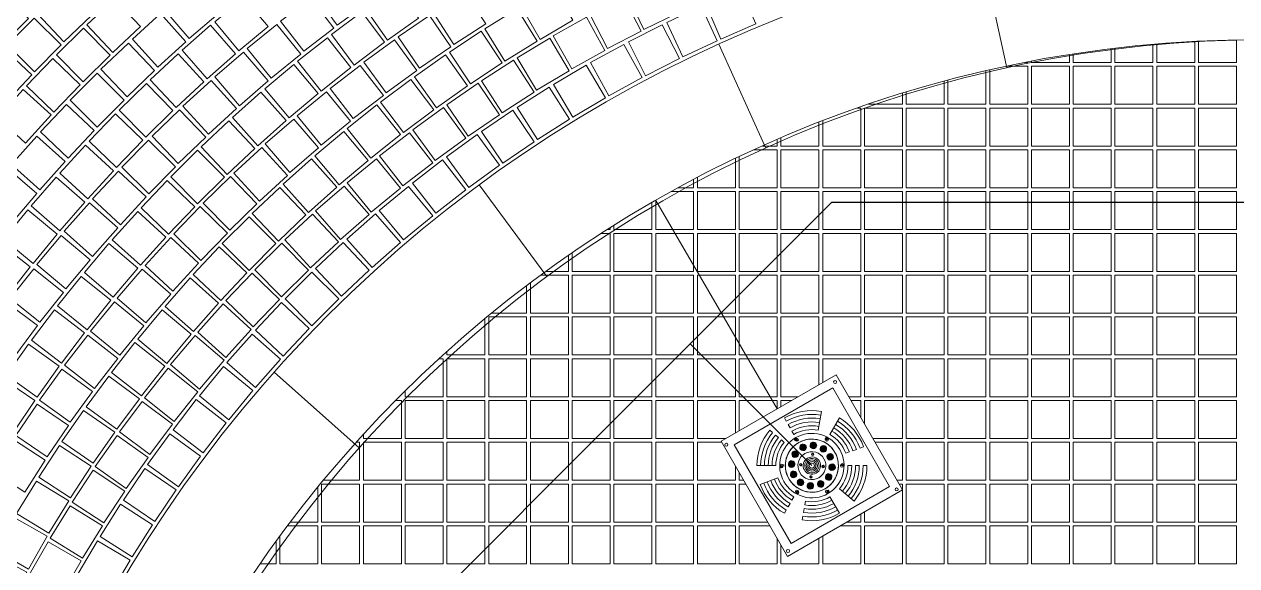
# Model space of a CAD drawing. Header units: millimetres. Extents: x -225363 to 347188, y -782467 to 813415.
# Drawn here: x 15672 to 18866, y 17514 to 18939 of the extents above; entities that cross this region are included whole.
import ezdxf

# ---------------------------------------------------------------- set-up
doc = ezdxf.new("R2010")
doc.units = ezdxf.units.MM
doc.set_wipeout_variables(frame=1)
doc.layers.add('0.04 Thu tràn', color=6, linetype='Continuous', lineweight=0)
doc.layers.add('Xref SCN', color=8, linetype='Continuous', lineweight=0)
doc.layers.add('0.06 Trả nước', color=3, linetype='Continuous')

# ---------------------------------------------------------------- blocks, each defined once
blk = doc.blocks.new('*U32')
at = {"layer": 'Xref SCN'}
blk.add_lwpolyline([(0, -150), (0, 150)], dxfattribs=at)
blk = doc.blocks.new('*U33')
at = {"layer": 'Xref SCN', "lineweight": -2}
for p, rotation in [((68159.5, 5429.4), 12.00000000000002), ((67493.4, 5213), 23.99999999999999), ((66886.9, 4862.9), 35.99999999999999), ((66366.5, 4394.2), 48.00000000000002)]:
    blk.add_blockref('*U32', p, dxfattribs=dict(at, rotation=rotation))
blk = doc.blocks.new('A$C799b0ee6')
at = {"layer": 'Xref SCN', "ltscale": 3}
for points in [[(3030, 6395.5), (3030, 6340), (2930, 6340), (2930, 6388.6)], [(3140, 6399.4), (3140, 6340), (3040, 6340), (3040, 6396)], [(2700, 6360.7), (2700, 6340), (2600, 6340), (2600, 6343.2)], [(2810, 6376.1), (2810, 6340), (2710, 6340), (2710, 6362.3)], [(2920, 6387.7), (2920, 6340), (2820, 6340), (2820, 6377.4)], [(2534.3, 6330), (2590, 6330), (2590, 6230), (2490, 6230), (2490, 6320.2)], [(2590, 6341.3), (2590, 6340), (2583.2, 6340)], [(2480, 6317.9), (2480, 6230), (2380, 6230), (2380, 6293.2)], [(2370, 6290.5), (2370, 6230), (2270, 6230), (2270, 6261.9)], [(2260, 6258.8), (2260, 6230), (2170.9, 6230)], [(2141.9, 6220), (2150, 6220), (2150, 6120), (2050, 6120), (2050, 6186.2)], [(2040, 6182.3), (2040, 6120), (1940, 6120), (1940, 6141.5)], [(1930, 6137.2), (1930, 6120), (1891, 6120)], [(1868.9, 6110), (1930, 6110), (1930, 6010), (1830, 6010), (1830, 6091.9)], [(1820, 6087.1), (1820, 6010), (1720, 6010), (1720, 6037.2)], [(1710, 6031.9), (1710, 6010), (1669, 6010)], [(1650.8, 6000), (1710, 6000), (1710, 5900), (1610, 5900), (1610, 5977)], [(1600, 5971.3), (1600, 5900), (1500, 5900), (1500, 5911.1)], [(1466.8, 5890), (1490, 5890), (1490, 5790), (1390, 5790), (1390, 5838.9)], [(1490, 5904.8), (1490, 5900), (1482.4, 5900)], [(1380, 5832), (1380, 5790), (1320.7, 5790)], [(1270, 5752.5), (1270, 5680), (1177.7, 5680)], [(1307, 5780), (1380, 5780), (1380, 5680), (1280, 5680), (1280, 5760)], [(1160, 5665.4), (1160, 5570), (1060, 5570), (1060, 5579.2)], [(1038.9, 5560), (1050, 5560), (1050, 5460), (950, 5460), (950, 5475.4)], [(1050, 5570.1), (1050, 5570), (1049.9, 5570)], [(924.6, 5450), (940, 5450), (940, 5350), (840, 5350), (840, 5361.1)], [(820.8, 5340), (830, 5340), (830, 5240), (734.6, 5240)], [(830, 5350.1), (830, 5350), (829.9, 5350)], [(720, 5222.3), (720, 5130), (647.5, 5130)], [(640, 5120), (720, 5120), (720, 5020), (620, 5020), (620, 5093)], [(610, 5079.3), (610, 5020), (568, 5020)]]:
    blk.add_lwpolyline(points, dxfattribs=at)
for points in [[(2600, 6330), (2700, 6330), (2700, 6230), (2600, 6230)], [(2710, 6330), (2810, 6330), (2810, 6230), (2710, 6230)], [(2820, 6330), (2920, 6330), (2920, 6230), (2820, 6230)], [(2930, 6330), (3030, 6330), (3030, 6230), (2930, 6230)], [(3040, 6330), (3140, 6330), (3140, 6230), (3040, 6230)], [(2160, 6220), (2260, 6220), (2260, 6120), (2160, 6120)], [(2270, 6220), (2370, 6220), (2370, 6120), (2270, 6120)], [(2380, 6220), (2480, 6220), (2480, 6120), (2380, 6120)], [(2490, 6220), (2590, 6220), (2590, 6120), (2490, 6120)], [(2600, 6220), (2700, 6220), (2700, 6120), (2600, 6120)], [(2710, 6220), (2810, 6220), (2810, 6120), (2710, 6120)], [(2820, 6220), (2920, 6220), (2920, 6120), (2820, 6120)], [(2930, 6220), (3030, 6220), (3030, 6120), (2930, 6120)], [(3040, 6220), (3140, 6220), (3140, 6120), (3040, 6120)], [(1940, 6110), (2040, 6110), (2040, 6010), (1940, 6010)], [(2050, 6110), (2150, 6110), (2150, 6010), (2050, 6010)], [(2160, 6110), (2260, 6110), (2260, 6010), (2160, 6010)], [(2270, 6110), (2370, 6110), (2370, 6010), (2270, 6010)], [(2380, 6110), (2480, 6110), (2480, 6010), (2380, 6010)], [(2490, 6110), (2590, 6110), (2590, 6010), (2490, 6010)], [(2600, 6110), (2700, 6110), (2700, 6010), (2600, 6010)], [(2710, 6110), (2810, 6110), (2810, 6010), (2710, 6010)], [(2820, 6110), (2920, 6110), (2920, 6010), (2820, 6010)], [(2930, 6110), (3030, 6110), (3030, 6010), (2930, 6010)], [(3040, 6110), (3140, 6110), (3140, 6010), (3040, 6010)], [(1720, 6000), (1820, 6000), (1820, 5900), (1720, 5900)], [(1830, 6000), (1930, 6000), (1930, 5900), (1830, 5900)], [(1940, 6000), (2040, 6000), (2040, 5900), (1940, 5900)], [(2050, 6000), (2150, 6000), (2150, 5900), (2050, 5900)], [(2160, 6000), (2260, 6000), (2260, 5900), (2160, 5900)], [(2270, 6000), (2370, 6000), (2370, 5900), (2270, 5900)], [(2380, 6000), (2480, 6000), (2480, 5900), (2380, 5900)], [(2490, 6000), (2590, 6000), (2590, 5900), (2490, 5900)], [(2600, 6000), (2700, 6000), (2700, 5900), (2600, 5900)], [(2710, 6000), (2810, 6000), (2810, 5900), (2710, 5900)], [(2820, 6000), (2920, 6000), (2920, 5900), (2820, 5900)], [(2930, 6000), (3030, 6000), (3030, 5900), (2930, 5900)], [(3040, 6000), (3140, 6000), (3140, 5900), (3040, 5900)], [(1500, 5890), (1600, 5890), (1600, 5790), (1500, 5790)], [(1610, 5890), (1710, 5890), (1710, 5790), (1610, 5790)], [(1720, 5890), (1820, 5890), (1820, 5790), (1720, 5790)], [(1830, 5890), (1930, 5890), (1930, 5790), (1830, 5790)], [(1940, 5890), (2040, 5890), (2040, 5790), (1940, 5790)], [(2050, 5890), (2150, 5890), (2150, 5790), (2050, 5790)], [(2160, 5890), (2260, 5890), (2260, 5790), (2160, 5790)], [(2270, 5890), (2370, 5890), (2370, 5790), (2270, 5790)], [(2380, 5890), (2480, 5890), (2480, 5790), (2380, 5790)], [(2490, 5890), (2590, 5890), (2590, 5790), (2490, 5790)], [(2600, 5890), (2700, 5890), (2700, 5790), (2600, 5790)], [(2710, 5890), (2810, 5890), (2810, 5790), (2710, 5790)], [(2820, 5890), (2920, 5890), (2920, 5790), (2820, 5790)], [(2930, 5890), (3030, 5890), (3030, 5790), (2930, 5790)], [(3040, 5890), (3140, 5890), (3140, 5790), (3040, 5790)], [(1390, 5780), (1490, 5780), (1490, 5680), (1390, 5680)], [(1500, 5780), (1600, 5780), (1600, 5680), (1500, 5680)], [(1610, 5780), (1710, 5780), (1710, 5680), (1610, 5680)], [(1720, 5780), (1820, 5780), (1820, 5680), (1720, 5680)], [(1830, 5780), (1930, 5780), (1930, 5680), (1830, 5680)], [(1940, 5780), (2040, 5780), (2040, 5680), (1940, 5680)], [(2050, 5780), (2150, 5780), (2150, 5680), (2050, 5680)], [(2160, 5780), (2260, 5780), (2260, 5680), (2160, 5680)], [(2270, 5780), (2370, 5780), (2370, 5680), (2270, 5680)], [(2380, 5780), (2480, 5780), (2480, 5680), (2380, 5680)], [(2490, 5780), (2590, 5780), (2590, 5680), (2490, 5680)], [(2600, 5780), (2700, 5780), (2700, 5680), (2600, 5680)], [(2710, 5780), (2810, 5780), (2810, 5680), (2710, 5680)], [(2820, 5780), (2920, 5780), (2920, 5680), (2820, 5680)], [(2930, 5780), (3030, 5780), (3030, 5680), (2930, 5680)], [(3040, 5780), (3140, 5780), (3140, 5680), (3040, 5680)], [(1170, 5670), (1270, 5670), (1270, 5570), (1170, 5570)], [(1280, 5670), (1380, 5670), (1380, 5570), (1280, 5570)], [(1390, 5670), (1490, 5670), (1490, 5570), (1390, 5570)], [(1500, 5670), (1600, 5670), (1600, 5570), (1500, 5570)], [(1610, 5670), (1710, 5670), (1710, 5570), (1610, 5570)], [(1720, 5670), (1820, 5670), (1820, 5570), (1720, 5570)], [(1830, 5670), (1930, 5670), (1930, 5570), (1830, 5570)], [(1940, 5670), (2040, 5670), (2040, 5570), (1940, 5570)], [(2050, 5670), (2150, 5670), (2150, 5570), (2050, 5570)], [(2160, 5670), (2260, 5670), (2260, 5570), (2160, 5570)], [(2270, 5670), (2370, 5670), (2370, 5570), (2270, 5570)], [(2380, 5670), (2480, 5670), (2480, 5570), (2380, 5570)], [(2490, 5670), (2590, 5670), (2590, 5570), (2490, 5570)], [(2600, 5670), (2700, 5670), (2700, 5570), (2600, 5570)], [(2710, 5670), (2810, 5670), (2810, 5570), (2710, 5570)], [(2820, 5670), (2920, 5670), (2920, 5570), (2820, 5570)], [(2930, 5670), (3030, 5670), (3030, 5570), (2930, 5570)], [(3040, 5670), (3140, 5670), (3140, 5570), (3040, 5570)], [(1060, 5560), (1160, 5560), (1160, 5460), (1060, 5460)], [(1170, 5560), (1270, 5560), (1270, 5460), (1170, 5460)], [(1280, 5560), (1380, 5560), (1380, 5460), (1280, 5460)], [(1390, 5560), (1490, 5560), (1490, 5460), (1390, 5460)], [(1500, 5560), (1600, 5560), (1600, 5460), (1500, 5460)], [(1610, 5560), (1710, 5560), (1710, 5460), (1610, 5460)], [(1720, 5560), (1820, 5560), (1820, 5460), (1720, 5460)], [(1830, 5560), (1930, 5560), (1930, 5460), (1830, 5460)], [(1940, 5560), (2040, 5560), (2040, 5460), (1940, 5460)], [(2050, 5560), (2150, 5560), (2150, 5460), (2050, 5460)], [(2160, 5560), (2260, 5560), (2260, 5460), (2160, 5460)], [(2270, 5560), (2370, 5560), (2370, 5460), (2270, 5460)], [(2380, 5560), (2480, 5560), (2480, 5460), (2380, 5460)], [(2490, 5560), (2590, 5560), (2590, 5460), (2490, 5460)], [(2600, 5560), (2700, 5560), (2700, 5460), (2600, 5460)], [(2710, 5560), (2810, 5560), (2810, 5460), (2710, 5460)], [(2820, 5560), (2920, 5560), (2920, 5460), (2820, 5460)], [(2930, 5560), (3030, 5560), (3030, 5460), (2930, 5460)], [(3040, 5560), (3140, 5560), (3140, 5460), (3040, 5460)], [(950, 5450), (1050, 5450), (1050, 5350), (950, 5350)], [(1060, 5450), (1160, 5450), (1160, 5350), (1060, 5350)], [(1170, 5450), (1270, 5450), (1270, 5350), (1170, 5350)], [(1280, 5450), (1380, 5450), (1380, 5350), (1280, 5350)], [(1390, 5450), (1490, 5450), (1490, 5350), (1390, 5350)], [(1500, 5450), (1600, 5450), (1600, 5350), (1500, 5350)], [(1610, 5450), (1710, 5450), (1710, 5350), (1610, 5350)], [(1720, 5450), (1820, 5450), (1820, 5350), (1720, 5350)], [(1830, 5450), (1930, 5450), (1930, 5350), (1830, 5350)], [(1940, 5450), (2040, 5450), (2040, 5350), (1940, 5350)], [(2050, 5450), (2150, 5450), (2150, 5350), (2050, 5350)], [(2160, 5450), (2260, 5450), (2260, 5350), (2160, 5350)], [(2270, 5450), (2370, 5450), (2370, 5350), (2270, 5350)], [(2380, 5450), (2480, 5450), (2480, 5350), (2380, 5350)], [(2490, 5450), (2590, 5450), (2590, 5350), (2490, 5350)], [(2600, 5450), (2700, 5450), (2700, 5350), (2600, 5350)], [(2710, 5450), (2810, 5450), (2810, 5350), (2710, 5350)], [(2820, 5450), (2920, 5450), (2920, 5350), (2820, 5350)], [(2930, 5450), (3030, 5450), (3030, 5350), (2930, 5350)], [(3040, 5450), (3140, 5450), (3140, 5350), (3040, 5350)], [(840, 5340), (940, 5340), (940, 5240), (840, 5240)], [(950, 5340), (1050, 5340), (1050, 5240), (950, 5240)], [(1060, 5340), (1160, 5340), (1160, 5240), (1060, 5240)], [(1170, 5340), (1270, 5340), (1270, 5240), (1170, 5240)], [(1280, 5340), (1380, 5340), (1380, 5240), (1280, 5240)], [(1390, 5340), (1490, 5340), (1490, 5240), (1390, 5240)], [(1500, 5340), (1600, 5340), (1600, 5240), (1500, 5240)], [(1610, 5340), (1710, 5340), (1710, 5240), (1610, 5240)], [(1720, 5340), (1820, 5340), (1820, 5240), (1720, 5240)], [(1830, 5340), (1930, 5340), (1930, 5240), (1830, 5240)], [(1940, 5340), (2040, 5340), (2040, 5240), (1940, 5240)], [(2050, 5340), (2150, 5340), (2150, 5240), (2050, 5240)], [(2160, 5340), (2260, 5340), (2260, 5240), (2160, 5240)], [(2270, 5340), (2370, 5340), (2370, 5240), (2270, 5240)], [(2380, 5340), (2480, 5340), (2480, 5240), (2380, 5240)], [(2490, 5340), (2590, 5340), (2590, 5240), (2490, 5240)], [(2600, 5340), (2700, 5340), (2700, 5240), (2600, 5240)], [(2710, 5340), (2810, 5340), (2810, 5240), (2710, 5240)], [(2820, 5340), (2920, 5340), (2920, 5240), (2820, 5240)], [(2930, 5340), (3030, 5340), (3030, 5240), (2930, 5240)], [(3040, 5340), (3140, 5340), (3140, 5240), (3040, 5240)], [(730, 5230), (830, 5230), (830, 5130), (730, 5130)], [(840, 5230), (940, 5230), (940, 5130), (840, 5130)], [(950, 5230), (1050, 5230), (1050, 5130), (950, 5130)], [(1060, 5230), (1160, 5230), (1160, 5130), (1060, 5130)], [(1170, 5230), (1270, 5230), (1270, 5130), (1170, 5130)], [(1280, 5230), (1380, 5230), (1380, 5130), (1280, 5130)], [(1390, 5230), (1490, 5230), (1490, 5130), (1390, 5130)], [(1500, 5230), (1600, 5230), (1600, 5130), (1500, 5130)], [(1610, 5230), (1710, 5230), (1710, 5130), (1610, 5130)], [(1720, 5230), (1820, 5230), (1820, 5130), (1720, 5130)], [(1830, 5230), (1930, 5230), (1930, 5130), (1830, 5130)], [(1940, 5230), (2040, 5230), (2040, 5130), (1940, 5130)], [(2050, 5230), (2150, 5230), (2150, 5130), (2050, 5130)], [(2160, 5230), (2260, 5230), (2260, 5130), (2160, 5130)], [(2270, 5230), (2370, 5230), (2370, 5130), (2270, 5130)], [(2380, 5230), (2480, 5230), (2480, 5130), (2380, 5130)], [(2490, 5230), (2590, 5230), (2590, 5130), (2490, 5130)], [(2600, 5230), (2700, 5230), (2700, 5130), (2600, 5130)], [(2710, 5230), (2810, 5230), (2810, 5130), (2710, 5130)], [(2820, 5230), (2920, 5230), (2920, 5130), (2820, 5130)], [(2930, 5230), (3030, 5230), (3030, 5130), (2930, 5130)], [(3040, 5230), (3140, 5230), (3140, 5130), (3040, 5130)], [(730, 5120), (830, 5120), (830, 5020), (730, 5020)], [(840, 5120), (940, 5120), (940, 5020), (840, 5020)], [(950, 5120), (1050, 5120), (1050, 5020), (950, 5020)], [(1060, 5120), (1160, 5120), (1160, 5020), (1060, 5020)], [(1170, 5120), (1270, 5120), (1270, 5020), (1170, 5020)], [(1280, 5120), (1380, 5120), (1380, 5020), (1280, 5020)], [(1390, 5120), (1490, 5120), (1490, 5020), (1390, 5020)], [(1500, 5120), (1600, 5120), (1600, 5020), (1500, 5020)], [(1610, 5120), (1710, 5120), (1710, 5020), (1610, 5020)], [(1720, 5120), (1820, 5120), (1820, 5020), (1720, 5020)], [(1830, 5120), (1930, 5120), (1930, 5020), (1830, 5020)], [(1940, 5120), (2040, 5120), (2040, 5020), (1940, 5020)], [(2050, 5120), (2150, 5120), (2150, 5020), (2050, 5020)], [(2160, 5120), (2260, 5120), (2260, 5020), (2160, 5020)], [(2270, 5120), (2370, 5120), (2370, 5020), (2270, 5020)], [(2380, 5120), (2480, 5120), (2480, 5020), (2380, 5020)], [(2490, 5120), (2590, 5120), (2590, 5020), (2490, 5020)], [(2600, 5120), (2700, 5120), (2700, 5020), (2600, 5020)], [(2710, 5120), (2810, 5120), (2810, 5020), (2710, 5020)], [(2820, 5120), (2920, 5120), (2920, 5020), (2820, 5020)], [(2930, 5120), (3030, 5120), (3030, 5020), (2930, 5020)], [(3040, 5120), (3140, 5120), (3140, 5020), (3040, 5020)]]:
    blk.add_lwpolyline(points, close=True, dxfattribs=at)
at = {"layer": 'Xref SCN'}
blk.add_circle((3200, 3200), 3200, dxfattribs=at)
blk = doc.blocks.new('A$C1eec7c62')
blk.add_wipeout([(0, 350), (350, 350), (350, 0), (0, 0)]).dxf.layer = 'Xref SCN'
at = {"layer": 'Xref SCN'}
h = blk.add_hatch(color=256, dxfattribs=at)
edge = h.paths.add_edge_path()
edge.add_ellipse((151.8, 223.1), major_axis=(-6.6, 4.5), ratio=1, start_angle=0, end_angle=360)
h = blk.add_hatch(color=256, dxfattribs=at)
edge = h.paths.add_edge_path()
edge.add_ellipse((179, 228.3), major_axis=(-6.6, 4.5), ratio=1, start_angle=0, end_angle=360)
h = blk.add_hatch(color=256, dxfattribs=at)
edge = h.paths.add_edge_path()
edge.add_ellipse((205.1, 219.1), major_axis=(-6.6, 4.5), ratio=1, start_angle=0, end_angle=360)
h = blk.add_hatch(color=256, dxfattribs=at)
edge = h.paths.add_edge_path()
edge.add_ellipse((130.9, 205.1), major_axis=(-6.6, 4.5), ratio=1, start_angle=0, end_angle=360)
h = blk.add_hatch(color=256, dxfattribs=at)
edge = h.paths.add_edge_path()
edge.add_ellipse((223.1, 198.2), major_axis=(-6.6, 4.5), ratio=1, start_angle=0, end_angle=360)
h = blk.add_hatch(color=256, dxfattribs=at)
edge = h.paths.add_edge_path()
edge.add_ellipse((121.7, 179), major_axis=(-6.6, 4.5), ratio=1, start_angle=0, end_angle=360)
h = blk.add_hatch(color=256, dxfattribs=at)
edge = h.paths.add_edge_path()
edge.add_ellipse((126.9, 151.8), major_axis=(-6.6, 4.5), ratio=1, start_angle=0, end_angle=360)
h = blk.add_hatch(color=256, dxfattribs=at)
edge = h.paths.add_edge_path()
edge.add_ellipse((228.3, 171), major_axis=(-6.6, 4.5), ratio=1, start_angle=0, end_angle=360)
h = blk.add_hatch(color=256, dxfattribs=at)
edge = h.paths.add_edge_path()
edge.add_ellipse((144.9, 130.9), major_axis=(-6.6, 4.5), ratio=1, start_angle=0, end_angle=360)
h = blk.add_hatch(color=256, dxfattribs=at)
edge = h.paths.add_edge_path()
edge.add_ellipse((171, 121.7), major_axis=(-6.6, 4.5), ratio=1, start_angle=0, end_angle=360)
h = blk.add_hatch(color=256, dxfattribs=at)
edge = h.paths.add_edge_path()
edge.add_ellipse((198.2, 126.9), major_axis=(-6.6, 4.5), ratio=1, start_angle=0, end_angle=360)
h = blk.add_hatch(color=256, dxfattribs=at)
edge = h.paths.add_edge_path()
edge.add_ellipse((219.1, 144.9), major_axis=(-6.6, 4.5), ratio=1, start_angle=0, end_angle=360)
for p, q in [((0, 350), (350, 350)), ((350, 0), (350, 350)), ((355, 350), (355, 350)), ((355, 350), (355, 350)), ((170.7, 256.3), (170.5, 254.2)), ((172.6, 257.2), (170.7, 256.3)), ((174.3, 256), (172.6, 257.2)), ((174.2, 253.9), (174.3, 256)), ((236.1, 247.8), (268.2, 286.1)), ((92.7, 222.5), (49.4, 247.5)), ((170.5, 254.2), (172.3, 253)), ((172.3, 253), (174.2, 253.9)), ((257.3, 222.5), (300.6, 247.5)), ((81.4, 191.5), (32.2, 200.2)), ((102.6, 214), (102.4, 211.9)), ((102.4, 211.9), (104.2, 210.7)), ((104.5, 215), (102.6, 214)), ((104.2, 210.7), (106.1, 211.6)), ((106.2, 213.8), (104.5, 215)), ((106.1, 211.6), (106.2, 213.8)), ((149.5, 193.7), (148.3, 192)), ((148.3, 192), (149.2, 190)), ((151.6, 193.5), (149.5, 193.7)), ((152.5, 191.6), (151.6, 193.5)), ((190, 200.8), (189.9, 198.7)), ((189.9, 198.7), (191.6, 197.5)), ((191.9, 201.7), (190, 200.8)), ((191.6, 197.5), (193.5, 198.4)), ((193.7, 200.5), (191.9, 201.7)), ((193.5, 198.4), (193.7, 200.5)), ((241.4, 218.5), (241.2, 216.4)), ((241.2, 216.4), (242.9, 215.2)), ((243.3, 219.4), (241.4, 218.5)), ((242.9, 215.2), (244.9, 216.1)), ((245, 218.2), (243.3, 219.4)), ((244.9, 216.1), (245, 218.2)), ((149.2, 190), (151.3, 189.9)), ((151.3, 189.9), (152.5, 191.6)), ((198.7, 160.1), (197.5, 158.4)), ((200.8, 160), (198.7, 160.1)), ((201.7, 158.1), (200.8, 160)), ((105.1, 133.9), (105, 131.8)), ((105, 131.8), (106.7, 130.6)), ((107.1, 134.8), (105.1, 133.9)), ((106.7, 130.6), (108.6, 131.5)), ((108.8, 133.6), (107.1, 134.8)), ((108.6, 131.5), (108.8, 133.6)), ((156.5, 151.6), (156.3, 149.5)), ((156.3, 149.5), (158, 148.3)), ((158.4, 152.5), (156.5, 151.6)), ((158, 148.3), (160, 149.2)), ((160.1, 151.3), (158.4, 152.5)), ((160, 149.2), (160.1, 151.3)), ((197.5, 158.4), (198.4, 156.5)), ((198.4, 156.5), (200.5, 156.3)), ((200.5, 156.3), (201.7, 158.1)), ((243.9, 138.4), (243.8, 136.2)), ((243.8, 136.2), (245.5, 135)), ((245.8, 139.3), (243.9, 138.4)), ((245.5, 135), (247.4, 136)), ((247.6, 138.1), (245.8, 139.3)), ((247.4, 136), (247.6, 138.1)), ((175.8, 96.1), (175.7, 94)), ((177.7, 97), (175.8, 96.1)), ((179.5, 95.8), (177.7, 97)), ((175, 80), (175, 30)), ((175.7, 94), (177.4, 92.8)), ((177.4, 92.8), (179.3, 93.7)), ((179.3, 93.7), (179.5, 95.8)), ((207.5, 85.7), (224.6, 38.7)), ((0, 0), (350, 0))]:
    blk.add_line(p, q, dxfattribs=at)
for points in [[(0, 350), (350, 350), (350, 0), (0, 0), (0, 350)], [(175, 320), (175, 310)], [(125.4, 311.3), (128.8, 301.9)], [(132.2, 292.5), (135.7, 283.1)], [(175, 300), (175, 290)], [(139.1, 273.7), (142.5, 264.3)], [(175, 280), (175, 270)], [(278.4, 156.8), (268.6, 158.5)], [(298.1, 153.3), (288.3, 155)], [(317.8, 149.8), (307.9, 151.6)], [(49.4, 102.5), (58.1, 107.5)], [(66.7, 112.5), (75.4, 117.5)], [(84.1, 122.5), (92.7, 127.5)], [(107.5, 94.6), (113.9, 102.2)], [(265.9, 122.5), (257.3, 127.5)], [(283.3, 112.5), (274.6, 117.5)], [(300.6, 102.5), (291.9, 107.5)], [(81.8, 63.9), (88.2, 71.6)], [(94.6, 79.2), (101.1, 86.9)]]:
    blk.add_lwpolyline(points, dxfattribs=at)
at = {"layer": 'Xref SCN', "ltscale": 0.2}
blk.add_lwpolyline([(25, 325), (325, 325), (325, 25), (25, 25)], close=True, dxfattribs=at)
at = {"layer": 'Xref SCN'}
for centre, radius in [((7.4, 335.1), 4), ((338.1, 335.1), 4), ((175, 253.9), 4), ((175, 175), 70), ((106.6, 214.5), 4), ((243.4, 214.5), 4), ((106.6, 135.5), 4), ((243.4, 135.5), 4), ((175, 96.1), 4), ((8.1, 12), 4), ((337, 9), 4)]:
    blk.add_circle(centre, radius, dxfattribs=at)
for radius, start, end in [(145, 50.0002, 90), (145, 109.9999, 150.0001), (135, 109.9999, 150.0001), (125, 109.9999, 150.0001), (135, 50.0002, 90), (125, 50.0002, 90), (115, 50.0002, 90), (115, 109.9999, 150.0001), (105, 109.9999, 150.0001), (95, 109.9999, 150.0001), (105, 50.0002, 90), (95, 50.0002, 90), (105, 350.0001, 29.9999), (115, 350.0001, 29.9999), (125, 350.0001, 29.9999), (135, 350.0001, 29.9999), (145, 350.0001, 29.9999), (145, 170.0001, 209.9999), (135, 170.0001, 209.9999), (125, 170.0001, 209.9999), (115, 170.0001, 209.9999), (105, 170.0001, 209.9999), (95, 350.0001, 29.9999), (95, 170.0001, 209.9999), (95, 230.0002, 270), (95, 289.9999, 330.0001), (105, 289.9999, 330.0001), (115, 289.9999, 330.0001), (125, 289.9999, 330.0001), (135, 289.9999, 330.0001), (145, 289.9999, 330.0001), (145, 230.0002, 270), (135, 230.0002, 270), (125, 230.0002, 270), (115, 230.0002, 270), (105, 230.0002, 270)]:
    blk.add_arc((175, 175), radius, start, end, dxfattribs=at)
for centre, major_axis, start_param, end_param in [((175, 175), (-70.1, 47.8), 0.000003, 6.283188), ((172.4, 255.1), (-2.65, 1.81), -0.000044, 6.283141), ((175, 175), (-57.9, 39.5), 0.000003, 6.283188), ((151.8, 223.1), (-7.13, 4.86), -1.475791678839933e-05, 6.283170549262798), ((179, 228.3), (-7.13, 4.86), -0.000014, 6.283171), ((205.1, 219.1), (-7.13, 4.86), 0.000026, 6.283211), ((104.3, 212.8), (-2.65, 1.81), -5.868028889799426e-05, 6.283126626890688), ((130.9, 205.1), (-7.13, 4.86), 0.000026, 6.283211), ((175, 175), (-30.3, 20.7), -0.000005, 6.28318), ((150.4, 191.8), (-2.65, 1.81), -0.000044, 6.283141), ((175, 175), (-18.9, 12.9), -0.000003, 6.283182), ((175, 175), (-15.6, 10.6), 7.286986740018264e-06, 6.283192594166326), ((175, 175), (-12.3, 8.4), -0.000003, 6.283182), ((191.8, 199.6), (-2.65, 1.81), 0.000045, 6.28323), ((223.1, 198.2), (-7.13, 4.86), -0.000019, 6.283166), ((243.1, 217.3), (-2.65, 1.81), 0.000045, 6.28323), ((121.7, 179), (-7.13, 4.86), -0.00001, 6.283175), ((126.9, 151.8), (-7.13, 4.86), 0.000026, 6.283211), ((175, 175), (-8.92, 6.09), 1.922862289727156e-05, 6.283204535802484), ((175, 175), (-5.58, 3.81), 5.369205818617218e-06, 6.283190676385405), ((199.6, 158.2), (-2.65, 1.81), 0.000045, 6.28323), ((228.3, 171), (-7.13, 4.86), 0.000026, 6.283211), ((106.9, 132.7), (-2.65, 1.81), -4.668868484158928e-05, 6.283138618494744), ((144.9, 130.9), (-7.13, 4.86), -0.000019, 6.283166), ((158.2, 150.4), (-2.65, 1.81), 0.000031, 6.283216), ((171, 121.7), (-7.13, 4.86), 0.000014, 6.283199), ((198.2, 126.9), (-7.13, 4.86), -1.380038722897936e-05, 6.283171506792357), ((219.1, 144.9), (-7.13, 4.86), -0.000014, 6.283171), ((245.7, 137.2), (-2.65, 1.81), -0.000044, 6.283141), ((177.6, 94.9), (-2.65, 1.81), -0.000044, 6.283141)]:
    blk.add_ellipse(centre, major_axis=major_axis, ratio=1, start_param=start_param, end_param=end_param, dxfattribs=at)
at = {"layer": 'Xref SCN', "ltscale": 300}
for centre, start_param, end_param in [((151.8, 223.1), -0.415302, 5.867883), ((179, 228.3), -0.938898, 5.344287), ((205.1, 219.1), -1.462493555558416, 4.82069175162117), ((130.9, 205.1), 0.108264, 6.391449), ((223.1, 198.2), 4.297085, 10.58027), ((121.7, 179), 0.6318992119766498, 6.915084519156236), ((126.9, 151.8), 1.155512, 7.438697), ((228.3, 171), 3.773489, 10.056674), ((144.9, 130.9), 1.679084, 7.962269), ((171, 121.7), 2.202694423981698, 8.485879731161283), ((198.2, 126.9), 2.726291, 9.009476), ((219.1, 144.9), 3.249895256356988, 9.533080563536574)]:
    blk.add_ellipse(centre, major_axis=(-6.6, 4.5), ratio=1, start_param=start_param, end_param=end_param, dxfattribs=at)
blk = doc.blocks.new('*U72')
at = {"layer": 'Xref SCN', "ltscale": 3}
blk.add_blockref('A$C1eec7c62', (-177.5, -175), dxfattribs=at)
blk = doc.blocks.new('*U73')
at = {"layer": 'Xref SCN', "lineweight": -2}
blk.add_blockref('*U72', (1257752.3, 380113.4), dxfattribs=at)
blk = doc.blocks.new('A$C2f154b3d')
at = {"layer": 'Xref SCN'}
for radius in [3500, 3200]:
    blk.add_circle((3500, 3500), radius, dxfattribs=at)
at = {"layer": 'Xref SCN', "rotation": 0.385556068999002}
blk.add_blockref('*U33', (-65340, 884.1), dxfattribs=at)
at = {"layer": 'Xref SCN', "ltscale": 3}
blk.add_blockref('A$C799b0ee6', (278.5, 299.9), dxfattribs=at)
at = {"layer": 'Xref SCN', "rotation": 30}
blk.add_blockref('*U73', (-896886.6, -952484.3), dxfattribs=at)
blk = doc.blocks.new('*U68')
at = {"layer": 'Xref SCN'}
blk.add_lwpolyline([(0, -150), (0, 150)], dxfattribs=at)
blk = doc.blocks.new('*U69')
at = {"layer": 'Xref SCN', "lineweight": -2}
for p, rotation in [((68159.5, 5429.4), 12.00000000000002), ((67493.4, 5213), 23.99999999999999), ((66886.9, 4862.9), 35.99999999999999), ((66366.5, 4394.2), 48.00000000000002)]:
    blk.add_blockref('*U68', p, dxfattribs=dict(at, rotation=rotation))
blk = doc.blocks.new('*U62')
at = {"layer": 'Xref SCN', "ltscale": 3}
blk.add_lwpolyline([(-50, 50), (50, 50), (50, -50), (-50, -50)], close=True, dxfattribs=at)
blk = doc.blocks.new('*U53')
at = {"layer": 'Xref SCN', "lineweight": -2}
for p, rotation in [((1121567.5, 401571.9), 23.4), ((1121465.6, 401525.8), 25.19999999999999), ((1121365.1, 401476.6), 27.00000000000001), ((1121266.3, 401424.3), 28.79999999999998), ((1121169.2, 401368.9), 30.60000000000001), ((1121073.8, 401310.5), 32.40000000000003), ((1120980.3, 401249.1), 34.2), ((1120888.8, 401184.8), 36), ((1120799.4, 401117.6), 37.80000000000001), ((1120712.1, 401047.7), 39.59999999999999), ((1120627.1, 400975.1), 41.39999999999999), ((1120544.4, 400899.8), 43.20000000000002), ((1120464.1, 400822), 45.00000000000001), ((1120386.2, 400741.6), 46.80000000000002), ((1120311, 400658.9), 48.60000000000002), ((1120238.3, 400573.9), 50.40000000000002), ((1120168.4, 400486.6), 52.20000000000002), ((1120101.2, 400397.2), 54), ((1120036.9, 400305.7), 55.80000000000003), ((1119975.5, 400212.2), 57.60000000000001), ((1119917.1, 400116.8), 59.40000000000002)]:
    blk.add_blockref('*U62', p, dxfattribs=dict(at, rotation=rotation))
blk = doc.blocks.new('*U54')
at = {"layer": 'Xref SCN', "ltscale": 3}
blk.add_lwpolyline([(-50, 50), (50, 50), (50, -50), (-50, -50)], close=True, dxfattribs=at)
blk = doc.blocks.new('*U55')
at = {"layer": 'Xref SCN', "lineweight": -2}
for p, rotation in [((1121362, 401598.2), 25.71428571428568), ((1121264.2, 401548.3), 27.42857142857139), ((1121167.9, 401495.5), 29.1428571428571), ((1121073.3, 401439.8), 30.85714285714283), ((1120980.3, 401381.3), 32.57142857142853), ((1120889.2, 401320.1), 34.28571428571423), ((1120799.9, 401256.1), 35.99999999999997), ((1120712.6, 401189.5), 37.71428571428569), ((1120627.3, 401120.4), 39.4285714285714), ((1120544.1, 401048.7), 41.1428571428571), ((1120463.1, 400974.6), 42.85714285714285), ((1120384.4, 400898), 44.57142857142853), ((1120308, 400819.2), 46.28571428571427), ((1120233.9, 400738.1), 47.99999999999999), ((1120162.4, 400654.8), 49.71428571428567), ((1120093.3, 400569.4), 51.4285714285714), ((1120026.9, 400482), 53.14285714285711), ((1119963.1, 400392.6), 54.85714285714281), ((1119901.9, 400301.4), 56.57142857142854), ((1119843.6, 400208.4), 58.28571428571425), ((1119788, 400113.7), 59.99999999999996)]:
    blk.add_blockref('*U54', p, dxfattribs=dict(at, rotation=rotation))
blk = doc.blocks.new('*U56')
at = {"layer": 'Xref SCN', "ltscale": 3}
blk.add_lwpolyline([(-50, 50), (50, 50), (50, -50), (-50, -50)], close=True, dxfattribs=at)
blk = doc.blocks.new('*U57')
at = {"layer": 'Xref SCN', "lineweight": -2}
for p, rotation in [((1121083.4, 401573.6), 30.13953488372093), ((1120988.7, 401516.8), 31.8139534883721), ((1120895.7, 401457.2), 33.48837209302326), ((1120804.4, 401394.9), 35.16279069767444), ((1120715.1, 401329.9), 36.8372093023256), ((1120627.6, 401262.4), 38.51162790697676), ((1120542.2, 401192.4), 40.18604651162794), ((1120458.9, 401119.9), 41.86046511627907), ((1120377.7, 401045), 43.53488372093024), ((1120298.7, 400967.7), 45.2093023255814), ((1120222.1, 400888.2), 46.88372093023256), ((1120147.8, 400806.5), 48.55813953488372), ((1120075.9, 400722.6), 50.2325581395349), ((1120006.5, 400636.7), 51.90697674418607), ((1119939.6, 400548.8), 53.58139534883723), ((1119875.3, 400458.9), 55.2558139534884), ((1119813.7, 400367.2), 56.93023255813957), ((1119754.8, 400273.8), 58.60465116279074), ((1119698.6, 400178.7), 60.27906976744187), ((1119645.2, 400082), 61.95348837209306)]:
    blk.add_blockref('*U56', p, dxfattribs=dict(at, rotation=rotation))
blk = doc.blocks.new('*U58')
at = {"layer": 'Xref SCN', "ltscale": 3}
blk.add_lwpolyline([(-50, 50), (50, 50), (50, -50), (-50, -50)], close=True, dxfattribs=at)
blk = doc.blocks.new('*U59')
at = {"layer": 'Xref SCN', "lineweight": -2}
for p, rotation in [((1120853, 401560.9), 32.72727272727276), ((1120760.9, 401498.8), 34.36363636363637), ((1120670.6, 401434.1), 36.00000000000003), ((1120582.2, 401366.8), 37.63636363636368), ((1120495.7, 401297.1), 39.27272727272731), ((1120411.3, 401224.9), 40.90909090909093), ((1120328.9, 401150.3), 42.54545454545459), ((1120248.7, 401073.4), 44.18181818181822), ((1120170.8, 400994.2), 45.81818181818184), ((1120095.1, 400912.9), 47.45454545454549), ((1120021.8, 400829.4), 49.09090909090914), ((1119950.9, 400743.8), 50.72727272727277), ((1119882.5, 400656.3), 52.3636363636364), ((1119816.6, 400566.9), 54.00000000000003), ((1119753.3, 400475.6), 55.63636363636366), ((1119692.7, 400382.5), 57.27272727272732)]:
    blk.add_blockref('*U58', p, dxfattribs=dict(at, rotation=rotation))
blk = doc.blocks.new('*U60')
at = {"layer": 'Xref SCN', "ltscale": 3}
blk.add_lwpolyline([(-50, 50), (50, 50), (50, -50), (-50, -50)], close=True, dxfattribs=at)
blk = doc.blocks.new('*U61')
at = {"layer": 'Xref SCN', "lineweight": -2}
for p, rotation in [((1120675.6, 401573.2), 35.2), ((1120585.3, 401507.6), 36.8), ((1120496.8, 401439.4), 38.40000000000001), ((1120410.2, 401368.8), 40.00000000000001), ((1120325.6, 401295.8), 41.6), ((1120243.2, 401220.5), 43.20000000000002), ((1120162.8, 401142.9), 44.80000000000001), ((1120084.7, 401063.1), 46.40000000000002), ((1120008.8, 400981.2), 48), ((1119935.2, 400897.1), 49.6), ((1119864, 400811.1), 51.2), ((1119795.2, 400723.1), 52.8), ((1119728.9, 400633.1), 54.4), ((1119665.2, 400541.4), 56)]:
    blk.add_blockref('*U60', p, dxfattribs=dict(at, rotation=rotation))
blk = doc.blocks.new('*U35')
at = {"layer": 'Xref SCN', "ltscale": 3}
blk.add_lwpolyline([(-50, 50), (50, 50), (50, -50), (-50, -50)], close=True, dxfattribs=at)
blk = doc.blocks.new('*U36')
at = {"layer": 'Xref SCN', "lineweight": -2}
for p, rotation in [((1120541.3, 401612.1), 36.00000000000004), ((1120451.9, 401544.2), 37.56521739130439), ((1120364.3, 401473.9), 39.13043478260874), ((1120278.7, 401401.2), 40.69565217391309), ((1120195.1, 401326.3), 42.26086956521744), ((1120113.6, 401249), 43.82608695652176), ((1120034.3, 401169.6), 45.39130434782611), ((1119957.1, 401088), 46.95652173913047), ((1119882.2, 401004.4), 48.52173913043482), ((1119809.7, 400918.7), 50.08695652173914), ((1119739.4, 400831.1), 51.65217391304351), ((1119671.6, 400741.6), 53.21739130434784)]:
    blk.add_blockref('*U35', p, dxfattribs=dict(at, rotation=rotation))
blk = doc.blocks.new('*U37')
at = {"layer": 'Xref SCN', "ltscale": 3}
blk.add_lwpolyline([(-50, 50), (50, 50), (50, -50), (-50, -50)], close=True, dxfattribs=at)
blk = doc.blocks.new('*U38')
at = {"layer": 'Xref SCN', "lineweight": -2}
for p, rotation in [((1120278.4, 401545.4), 39.82978723404256), ((1120192.7, 401472), 41.3617021276596), ((1120109.1, 401396.3), 42.89361702127659), ((1120027.4, 401318.4), 44.42553191489363), ((1119947.9, 401238.4), 45.95744680851066), ((1119870.6, 401156.2), 47.48936170212767), ((1119795.4, 401072), 49.02127659574468), ((1119722.6, 400985.9), 50.5531914893617), ((1119652.1, 400897.8), 52.08510638297874)]:
    blk.add_blockref('*U37', p, dxfattribs=dict(at, rotation=rotation))
blk = doc.blocks.new('*U39')
at = {"layer": 'Xref SCN', "ltscale": 3}
blk.add_lwpolyline([(-50, 50), (50, 50), (50, -50), (-50, -50)], close=True, dxfattribs=at)
blk = doc.blocks.new('*U40')
at = {"layer": 'Xref SCN', "lineweight": -2}
for p, rotation in [((1120146.4, 401577.7), 40.49999999999999), ((1120061.7, 401502.4), 42.00000000000001), ((1119979, 401424.9), 43.50000000000001), ((1119898.4, 401345.2), 45.00000000000001), ((1119819.8, 401263.5), 46.50000000000001), ((1119743.5, 401179.7), 47.99999999999999), ((1119669.3, 401094), 49.49999999999999)]:
    blk.add_blockref('*U39', p, dxfattribs=dict(at, rotation=rotation))
blk = doc.blocks.new('*U41')
at = {"layer": 'Xref SCN', "ltscale": 3}
blk.add_lwpolyline([(-50, 50), (50, 50), (50, -50), (-50, -50)], close=True, dxfattribs=at)
blk = doc.blocks.new('*U42')
at = {"layer": 'Xref SCN', "lineweight": -2}
for p, rotation in [((1119942, 401541.3), 43.20000000000002), ((1119861.6, 401463.9), 44.64000000000003), ((1119783.2, 401384.5), 46.08000000000001), ((1119706.8, 401303.1), 47.52000000000003)]:
    blk.add_blockref('*U41', p, dxfattribs=dict(at, rotation=rotation))
blk = doc.blocks.new('*U43')
at = {"layer": 'Xref SCN', "ltscale": 3}
blk.add_lwpolyline([(-50, 50), (50, 50), (50, -50), (-50, -50)], close=True, dxfattribs=at)
blk = doc.blocks.new('*U44')
at = {"layer": 'Xref SCN', "lineweight": -2}
for p, rotation in [((1119812.5, 401569.9), 43.76470588235296), ((1119733, 401490.8), 45.17647058823531), ((1119655.5, 401409.8), 46.58823529411768)]:
    blk.add_blockref('*U43', p, dxfattribs=dict(at, rotation=rotation))
blk = doc.blocks.new('*U45')
at = {"layer": 'Xref SCN', "ltscale": 3}
blk.add_lwpolyline([(-50, 50), (50, 50), (50, -50), (-50, -50)], close=True, dxfattribs=at)
blk = doc.blocks.new('*U46')
at = {"layer": 'Xref SCN', "lineweight": -2, "rotation": 45.69230769230771}
blk.add_blockref('*U45', (1119646.7, 401559.7), dxfattribs=at)
blk = doc.blocks.new('A$C5a1e36a9')
at = {"layer": 'Xref SCN'}
blk.add_circle((5016.6, 5016.6), 5016.6, dxfattribs=at)
for name in ['*U46', '*U44', '*U42', '*U40', '*U38', '*U36', '*U61', '*U59', '*U57', '*U55', '*U53']:
    blk.add_blockref(name, (-1117964.7, -393288), dxfattribs=at)
blk = doc.blocks.new('A$C997e597b')
at = {"layer": 'Xref SCN'}
blk.add_circle((15258.6, 9923.8), 5016.6, dxfattribs=at)
blk = doc.blocks.new('Xref SCN')
at = {"layer": 'Xref SCN', "ltscale": 3}
blk.add_blockref('A$C2f154b3d', (-3500, -3500), dxfattribs=at)
h = blk.add_hatch(dxfattribs=at)
h.set_pattern_fill('CROSS', color=256, scale=30, angle=197)
h.set_pattern_definition([(197, (-1424125.8, -442865.07), (-126.479246, -237.872866), [95.25, -285.75]), (287, (-1424185.26, -442833.45), (237.872866, -126.479246), [95.25, -285.75])])
edge = h.paths.add_edge_path()
edge.add_line((10158.3, 16567.3), (1851.3, 14451.4))
edge.add_arc((2136.7, 13337.4), 1150, 104.3699, 180.3856)
edge.add_line((986.8, 13329.7), (1035.4, 6105.3))
edge.add_arc((2185.4, 6113.1), 1150, 180.3856, 250.1333)
edge.add_arc((-23.6, -0.1), 5350, 54.441, 70.1333, ccw=False)
edge.add_arc((3168.4, 4685.8), 343.2, 256.3943, 333.3422)
edge.add_arc((7788.2, 2340.3), 4837.9, 44.3307, 153.0645, ccw=False)
edge.add_arc((13743.2, 8157.8), 3487.1, 224.3307, 435.8788)
edge.add_arc((16212.7, 17236.7), 5922.7, 187.71586, 254.13812, ccw=False)
edge.add_arc((10541.9, 16468.3), 200, 187.6327, 187.7159, ccw=False)
edge.add_arc((10195, 16421.9), 150, 7.6327, 104.1621)
edge = h.paths.add_edge_path()
edge.add_arc((-13757.9, 9268.2), 1150, 104.3599, 180.4403)
edge.add_line((-14907.8, 9259.4), (-14907.8, 2149))
edge.add_arc((-13757.9, 2157.9), 1150, 180.4403, 270.3856)
edge.add_line((-13750.1, 1007.9), (-6129, 1058.9))
edge.add_arc((-6136.7, 2208.8), 1150, 270.3859, 340.1337)
edge.add_arc((-23.6, -0.1), 5350, 110.6378, 160.1333, ccw=False)
edge.add_arc((-2314.5, 6082.8), 1150, 290.6378, 360.3856)
edge.add_line((-1164.6, 6090.5), (-1205.6, 12195.1))
edge.add_arc((-2355.6, 12187.3), 1150, 0.3856, 104.3599)
edge.add_line((-2640.8, 13301.4), (-14043.1, 10382.3))
edge = h.paths.add_edge_path()
edge.add_line((-13750.1, -8364.8), (-2217.8, -8288))
edge.add_arc((-2225.6, -7138), 1150, 270.3861, 360.3861)
edge.add_line((-1075.6, -7130.3), (-1082.5, -6105.5))
edge.add_arc((-2232.5, -6113.2), 1150, 0.3856, 70.1333)
edge.add_arc((-23.6, -0.1), 5350, 200.6378, 250.1333, ccw=False)
edge.add_arc((-6106.4, -2291.1), 1150, 20.6378, 90.3856)
edge.add_line((-6114.2, -1141.1), (-13765.6, -1192.1))
edge.add_arc((-13757.8, -2342), 1150, 90.3861, 180.441)
edge.add_line((-14907.8, -2350.9), (-14907.8, -7223.7))
edge.add_arc((-13757.9, -7214.9), 1150, 180.4404, 270.3856)
edge.add_arc((-13747.8, -8714.8), 350, 90.3818, 90.3856, ccw=False)
at = {"layer": 'Xref SCN'}
blk.add_lwpolyline([(-14129.9, 10721.4, 0.344453), (-15257.8, 9258.1), (-15257.8, 2147.8, 0.414214), (-13747.8, 657.9), (-6126.6, 708.9, 0.314089), (-4726, 1699.1, -0.219386), (-1785.8, 4679.1, 0.314089), (-814.6, 6092.9), (-855.7, 12197.4, 0.487594), (-2727.6, 13640.5), (-14129.9, 10721.4)], format="xyb", dxfattribs=at)
for points in [[(-14092.7, 10576, 0.344555), (-15107.8, 9258.7), (-15107.8, 2148.3, 0.414107), (-13748.8, 807.9), (-6127.6, 858.9, 0.314089), (-4867.1, 1750.1, -0.219386), (-1838.7, 4819.4, 0.314089), (-964.6, 6091.9), (-1005.6, 12196.4, 0.487594), (-2690.4, 13495.2)], [(-14043.1, 10382.3, 0.34472), (-14907.8, 9259.4), (-14907.8, 2149, 0.413934), (-13750.1, 1007.9), (-6129, 1058.9, 0.314089), (-5055.2, 1818, -0.219386), (-1909.2, 5006.6, 0.314089), (-1164.6, 6090.5), (-1205.6, 12195.1, 0.487594), (-2640.8, 13301.4)]]:
    blk.add_lwpolyline(points, format="xyb", close=True, dxfattribs=at)
for radius in [5016.6, 3500, 3200]:
    blk.add_circle((0, 0), radius, dxfattribs=at)
at = {"layer": 'Xref SCN', "ltscale": 3}
for name, p in [('A$C997e597b', (-15258.6, -9923.8)), ('A$C5a1e36a9', (-5016.6, -5016.6))]:
    blk.add_blockref(name, p, dxfattribs=at)
at = {"layer": 'Xref SCN', "rotation": 0.385556068999002}
blk.add_blockref('*U69', (-68840, -2615.9), dxfattribs=at)

msp = doc.modelspace()

# ---------------------------------------------------------------- block references
msp.add_blockref('Xref SCN', (18946.5, 15699))

# ---------------------------------------------------------------- next in the draw order: linework, layer by layer
at = {"layer": '0.04 Thu tràn'}
msp.add_lwpolyline([(17655, 17926.7), (17335, 18475.9)], dxfattribs=at)
at = {"layer": '0.06 Trả nước'}
msp.add_lwpolyline([(17798.5, 18470.6), (16174.9, 16847), (16174.9, 14550.9), (17798.5, 12927.3), (20094.6, 12927.3), (21718.2, 14550.9), (21718.2, 16847), (20094.6, 18470.6)], close=True, dxfattribs=at)
msp.add_lwpolyline([(17746.5, 17777.4), (17425.9, 18098.1)], dxfattribs=at)

doc.saveas('drawing.dxf')
